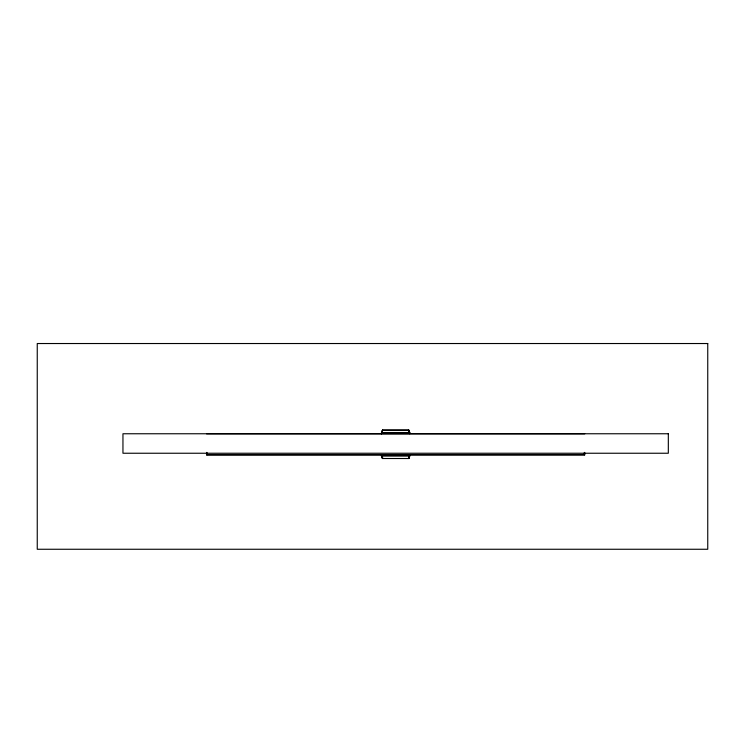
<?xml version="1.0" encoding="UTF-8"?>
<svg xmlns="http://www.w3.org/2000/svg" width="745" height="745" viewBox="0 0 745 745"><rect width="100%" height="100%" fill="white"/><g stroke="black" fill="none" stroke-linecap="round" stroke-linejoin="round"><path stroke-width="1.12" d="M382.651 457.542L382.632 458.51L408.707 458.51L409.843 454.86M408.623 430.712L408.651 430.107L382.576 430.107L382.287 430.712M381.44 433.758L382.632 430.107L382.12 431.085M382.427 430.917L382.585 430.107M408.623 458.51L408.623 457.905M408.856 457.7L408.66 458.51L409.163 457.542M408.949 457.7L408.651 458.51L409.024 457.7M408.642 458.408L409.741 456.052M408.642 430.21L382.641 430.21L381.542 433.758M381.44 432.538L409.843 432.538L409.741 433.758M206.542 452.438L206.542 454.822L584.732 454.757L584.732 452.438M206.542 454.86L584.732 454.86M381.44 454.86L381.44 456.08L409.843 456.08M382.287 457.905L382.651 458.51L382.12 457.542M409.163 431.085L408.698 430.107L408.623 431.085L408.623 430.107M409.843 432.538L408.66 430.107L408.856 430.917M382.641 458.408L381.542 454.86M381.44 456.08L382.613 458.51L382.427 457.7M409.024 430.917L408.698 430.107L408.949 430.917M584.732 433.804L206.542 433.804M584.322 452.438L584.322 454.757M206.952 452.438L206.952 454.757M707.75 343.529L37.25 343.529L37.25 549.261L707.75 549.261L707.75 343.529M668.321 433.758L122.953 433.758L122.953 453.239L668.321 453.239L668.321 433.758M382.595 458.51L382.26 457.7L382.585 458.51"/></g></svg>
